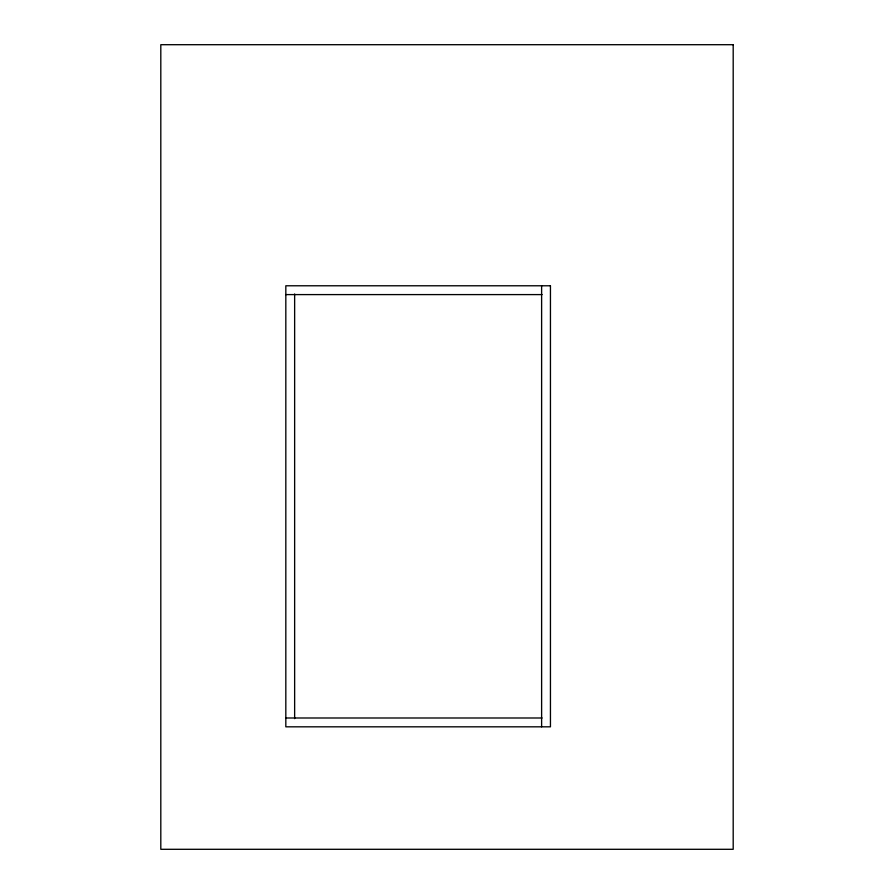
<?xml version="1.0" encoding="UTF-8"?>
<svg xmlns="http://www.w3.org/2000/svg" width="894" height="894" viewBox="0 0 894 894"><rect width="100%" height="100%" fill="white"/><g stroke="black" fill="none" stroke-linecap="round" stroke-linejoin="round"><path stroke-width="1.34" d="M285.823 294.595L542.088 294.595M285.823 717.994L542.088 717.994M541.619 285.778L541.619 726.822M294.64 293.97L294.64 718.631M733.192 44.7L160.808 44.7L160.808 849.3L733.192 849.3L733.192 44.7M550.447 285.778L285.823 285.778L285.823 726.822L550.447 726.822L550.447 285.778"/></g></svg>
